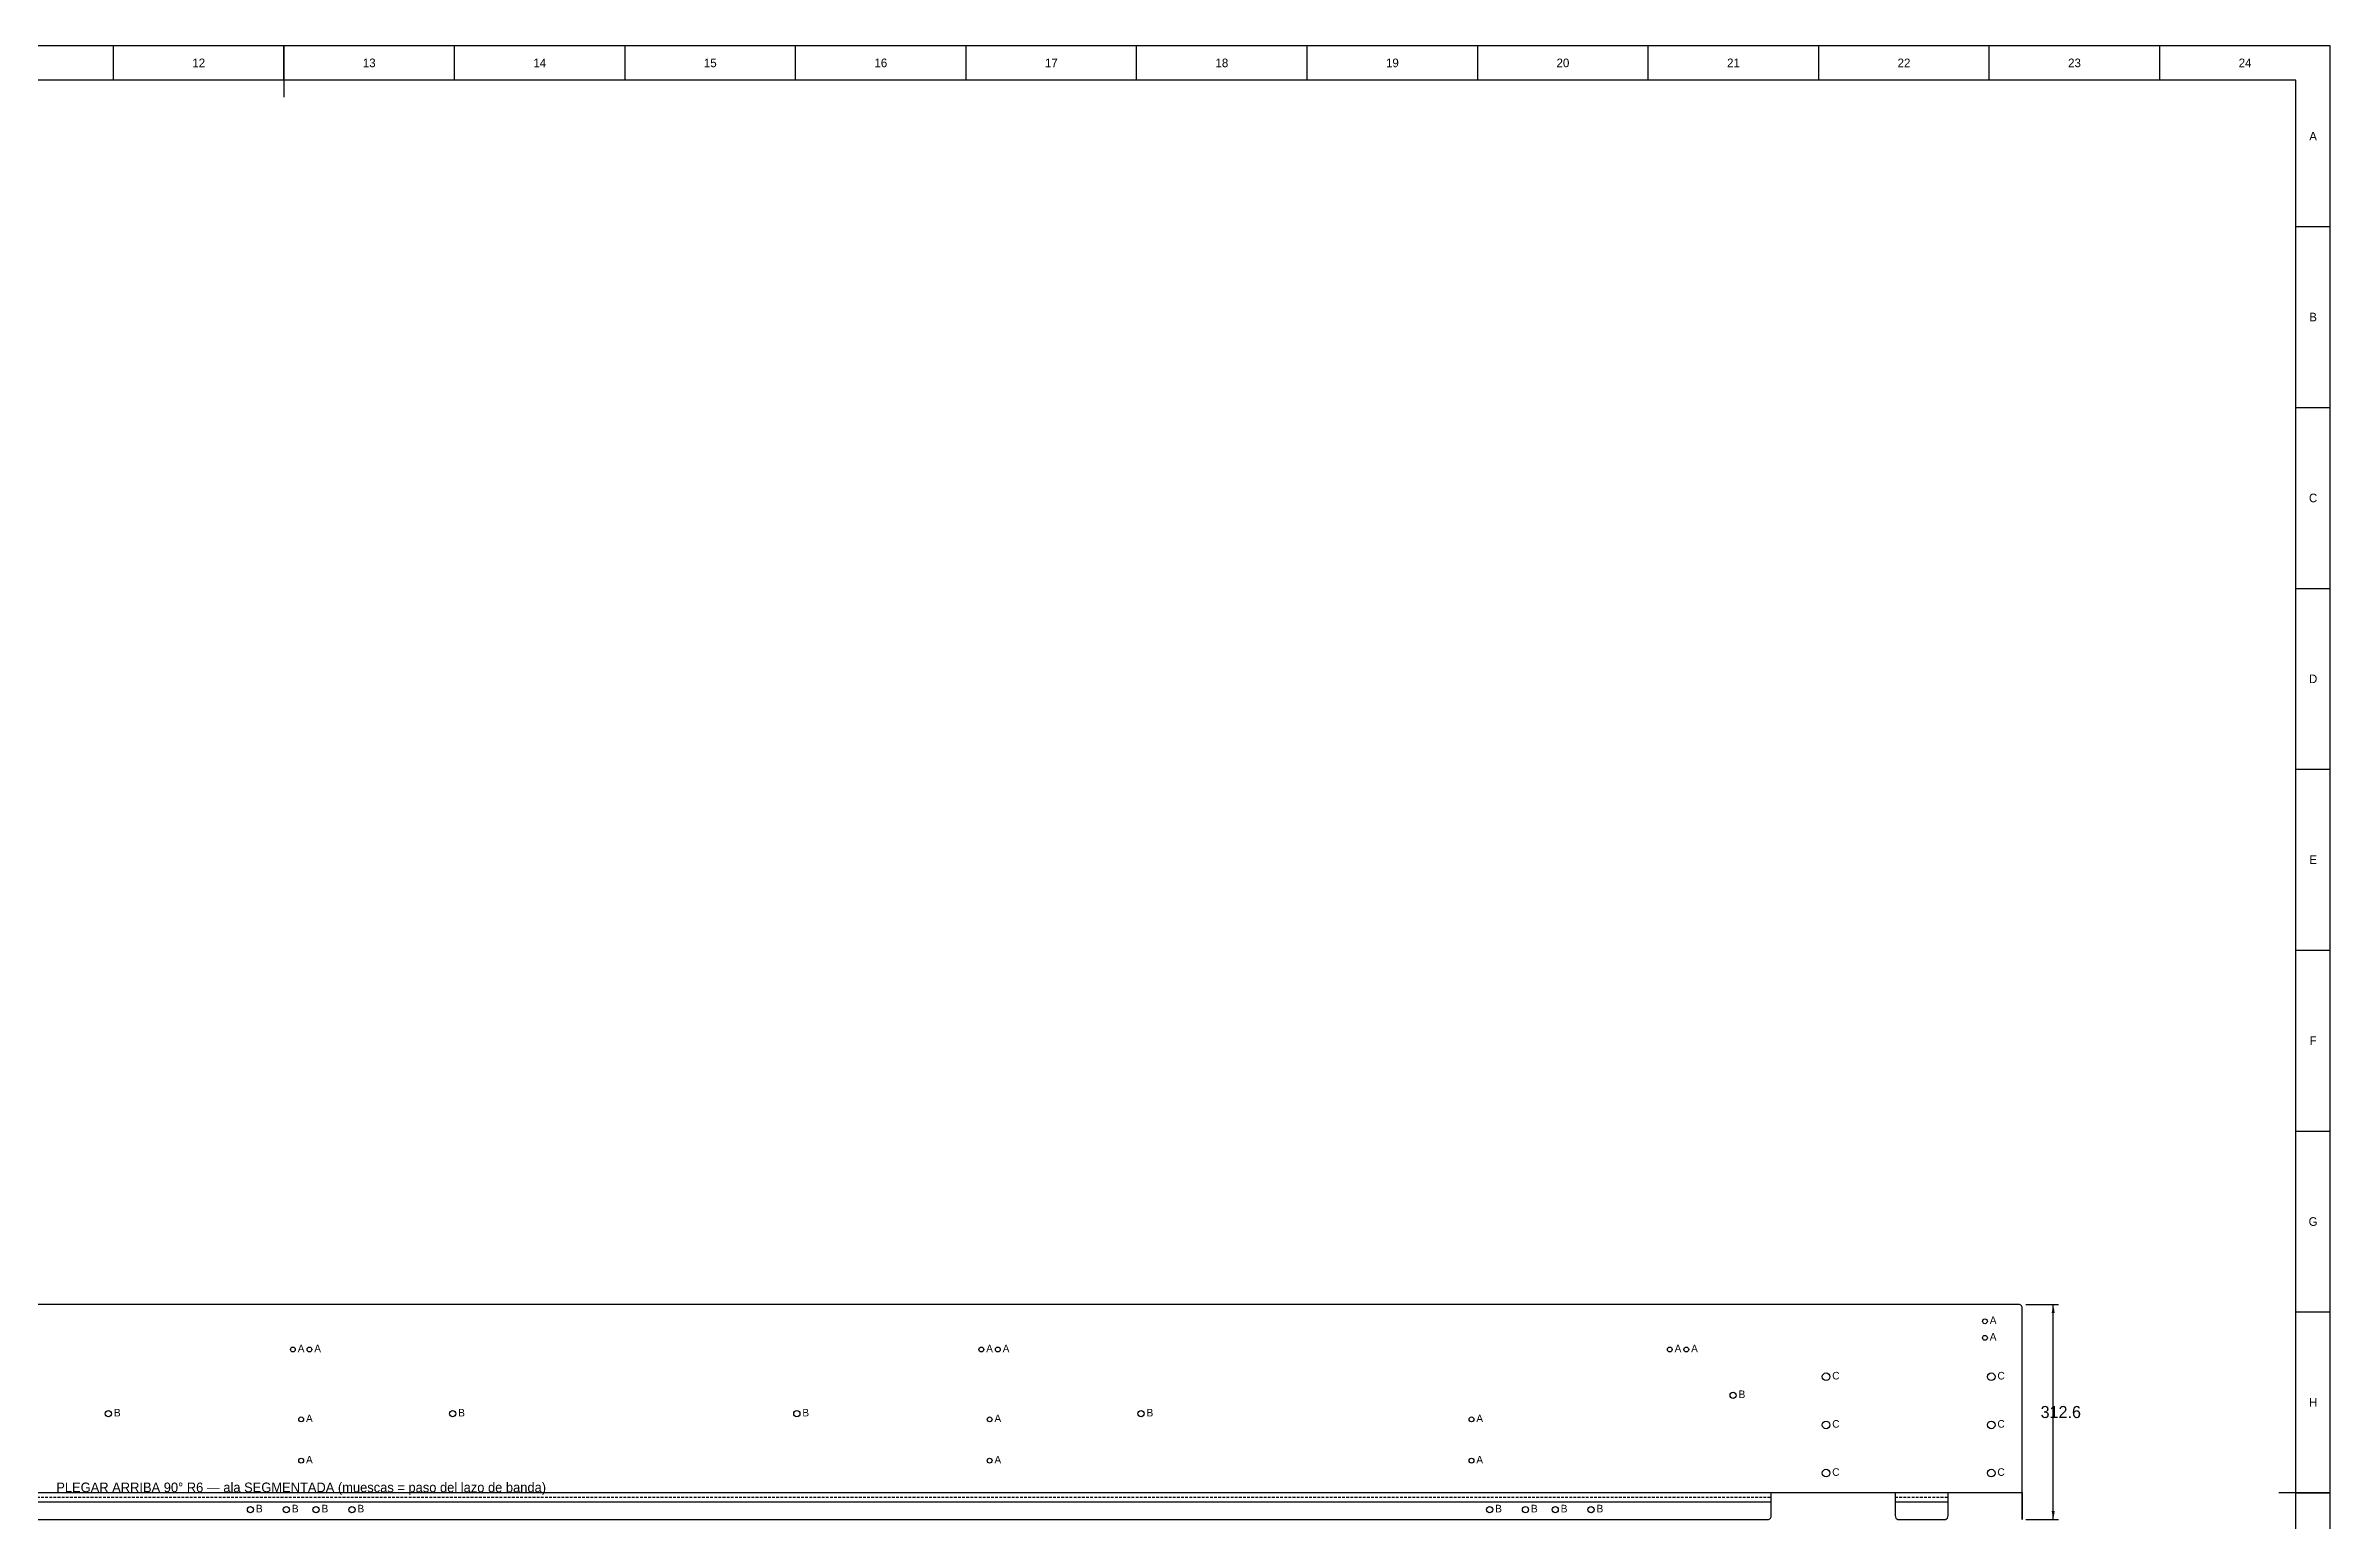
# Model space of a CAD drawing. Extents: x 0 to 5945, y 0 to 4205.
# Drawn here: x 2626 to 5945, y 2061 to 4205 of the extents above; entities that cross this region are included whole.
import ezdxf
from ezdxf.enums import TextEntityAlignment as Align

# ---------------------------------------------------------------- set-up
doc = ezdxf.new("R2010")
doc.units = 0
doc.linetypes.add('DASHED', pattern=[6, 4, -2])
for name, color, linetype in [('COTAS', 7, 'CONTINUOUS'), ('FINA', 7, 'CONTINUOUS'), ('NORMA', 7, 'CONTINUOUS'), ('PLIEGUE', 1, 'DASHED'), ('TEXTO', 7, 'CONTINUOUS'), ('VISIBLE', 7, 'CONTINUOUS')]:
    doc.layers.add(name, color=color, linetype=linetype)

msp = doc.modelspace()

# ---------------------------------------------------------------- linework, layer by layer
at = {"layer": 'COTAS'}
for p, q in [((5502.5, 2376.285), (5550, 2376.285)), ((5542.5, 2063.715), (5542.5, 2376.285)), ((5502.5, 2063.715), (5550, 2063.715))]:
    msp.add_line(p, q, dxfattribs=at)
for points in [[(5542.5, 2376.285), (5544.75, 2363.785), (5540.25, 2363.785)], [(5542.5, 2063.715), (5544.75, 2076.215), (5540.25, 2076.215)]]:
    msp.add_solid(points, dxfattribs=at)
at = {"layer": 'FINA'}
for p, q in [((5945, 4205), (0, 4205)), ((2724.7917, 4155), (2724.7917, 4205)), ((2972.5, 4155), (2972.5, 4205)), ((3220.2083, 4155), (3220.2083, 4205)), ((3467.9167, 4155), (3467.9167, 4205)), ((3715.625, 4155), (3715.625, 4205)), ((3963.3333, 4155), (3963.3333, 4205)), ((4211.0417, 4155), (4211.0417, 4205)), ((4458.75, 4155), (4458.75, 4205)), ((4706.4583, 4155), (4706.4583, 4205)), ((4954.1667, 4155), (4954.1667, 4205)), ((5201.875, 4155), (5201.875, 4205)), ((5449.5833, 4155), (5449.5833, 4205)), ((5697.2917, 4155), (5697.2917, 4205)), ((5945, 0), (5945, 4205)), ((5895, 3942.1875), (5945, 3942.1875)), ((5895, 3679.375), (5945, 3679.375)), ((5895, 3416.5625), (5945, 3416.5625)), ((5895, 3153.75), (5945, 3153.75)), ((5895, 2890.9375), (5945, 2890.9375)), ((5895, 2628.125), (5945, 2628.125)), ((5895, 2365.3125), (5945, 2365.3125)), ((1095.67, 2103.285), (5132.94, 2103.285)), ((5312.94, 2103.285), (5389.84, 2103.285)), ((5895, 2102.5), (5945, 2102.5)), ((1095.67, 2089.715), (5132.94, 2089.715)), ((5312.94, 2089.715), (5389.84, 2089.715))]:
    msp.add_line(p, q, dxfattribs=at)
at = {"layer": 'NORMA'}
for p, q in [((2972.5, 4205), (2972.5, 4130)), ((5895, 4155), (100, 4155)), ((5895, 50), (5895, 4155)), ((5945, 2102.5), (5870, 2102.5))]:
    msp.add_line(p, q, dxfattribs=at)
at = {"layer": 'PLIEGUE'}
for p, q in [((1095.67, 2096.505), (5132.94, 2096.505)), ((5312.94, 2096.505), (5389.84, 2096.505))]:
    msp.add_line(p, q, dxfattribs=at)
at = {"layer": 'VISIBLE'}
for p, q in [((5491.5, 2376.285), (503.5, 2376.285)), ((5493.66, 2376.045), (5491.5, 2376.285)), ((5495.34, 2375.325), (5493.66, 2376.045)), ((5496.54, 2374.125), (5495.34, 2375.325)), ((5497.26, 2372.445), (5496.54, 2374.125)), ((5497.5, 2370.285), (5497.26, 2372.445)), ((5497.5, 2063.715), (5497.5, 2370.285)), ((5132.94, 2069.715), (5132.94, 2103.285)), ((5132.94, 2103.285), (5312.94, 2103.285)), ((5312.94, 2103.285), (5312.94, 2069.715)), ((5389.84, 2069.715), (5389.84, 2103.285)), ((5389.84, 2103.285), (5497.5, 2103.285)), ((5497.5, 2103.285), (5497.5, 2063.715)), ((1101.67, 2063.715), (5126.94, 2063.715)), ((5126.94, 2063.715), (5129.1, 2063.955)), ((5129.1, 2063.955), (5130.78, 2064.675)), ((5130.78, 2064.675), (5131.98, 2065.875)), ((5131.98, 2065.875), (5132.7, 2067.555)), ((5132.7, 2067.555), (5132.94, 2069.715)), ((5312.94, 2069.715), (5313.18, 2067.555)), ((5313.18, 2067.555), (5313.9, 2065.875)), ((5313.9, 2065.875), (5315.1, 2064.675)), ((5315.1, 2064.675), (5316.78, 2063.955)), ((5316.78, 2063.955), (5318.94, 2063.715)), ((5318.94, 2063.715), (5383.84, 2063.715)), ((5383.84, 2063.715), (5386, 2063.955)), ((5386, 2063.955), (5387.68, 2064.675)), ((5387.68, 2064.675), (5388.88, 2065.875)), ((5388.88, 2065.875), (5389.6, 2067.555)), ((5389.6, 2067.555), (5389.84, 2069.715))]:
    msp.add_line(p, q, dxfattribs=at)
for centre, radius in [((5443.3, 2351.835), 3.5), ((5443.3, 2327.835), 3.5), ((2985.5, 2310.785), 3.5), ((3009.5, 2310.785), 3.5), ((3985.5, 2310.785), 3.5), ((4009.5, 2310.785), 3.5), ((4985.5, 2310.785), 3.5), ((5009.5, 2310.785), 3.5), ((5212.5, 2271.285), 5.5), ((5452.5, 2271.285), 5.5), ((5077.5, 2244.285), 4.5), ((2717.5, 2217.535), 4.5), ((2997.5, 2209.285), 3.5), ((3217.5, 2217.535), 4.5), ((3717.5, 2217.535), 4.5), ((3997.5, 2209.285), 3.5), ((4217.5, 2217.535), 4.5), ((4697.5, 2209.285), 3.5), ((5212.5, 2201.285), 5.5), ((5452.5, 2201.285), 5.5), ((2997.5, 2149.285), 3.5), ((3997.5, 2149.285), 3.5), ((4697.5, 2149.285), 3.5), ((5212.5, 2131.285), 5.5), ((5452.5, 2131.285), 5.5), ((2923.8, 2078.215), 4.5), ((2975.9, 2078.215), 4.5), ((3019.1, 2078.215), 4.5), ((3071.2, 2078.215), 4.5), ((4723.8, 2078.215), 4.5), ((4775.9, 2078.215), 4.5), ((4819.1, 2078.215), 4.5), ((4871.2, 2078.215), 4.5)]:
    msp.add_circle(centre, radius, dxfattribs=at)

# ---------------------------------------------------------------- texts
at = {"layer": 'COTAS'}
msp.add_text('312.6', height=17.5, dxfattribs=at).set_placement((5553.5, 2220), align=Align.MIDDLE_CENTER)
at = {"layer": 'TEXTO'}
for s, height, p in [('12', 12.5, (2848.6458, 4180)), ('13', 12.5, (3096.3542, 4180)), ('14', 12.5, (3344.0625, 4180)), ('15', 12.5, (3591.7708, 4180)), ('16', 12.5, (3839.4792, 4180)), ('17', 12.5, (4087.1875, 4180)), ('18', 12.5, (4334.8958, 4180)), ('19', 12.5, (4582.6042, 4180)), ('20', 12.5, (4830.3125, 4180)), ('21', 12.5, (5078.0208, 4180)), ('22', 12.5, (5325.7292, 4180)), ('23', 12.5, (5573.4375, 4180)), ('24', 12.5, (5821.1458, 4180)), ('A', 12.5, (5920, 4073.5938)), ('B', 12.5, (5920, 3810.7813)), ('C', 12.5, (5920, 3547.9688)), ('D', 12.5, (5920, 3285.1563)), ('E', 12.5, (5920, 3022.3438)), ('F', 12.5, (5920, 2759.5313)), ('G', 12.5, (5920, 2496.7188)), ('H', 12.5, (5920, 2233.9063)), ('PLEGAR ARRIBA 90° R6 — ala SEGMENTADA (muescas = paso del lazo de banda)', 14, (2997.5, 2110.505))]:
    msp.add_text(s, height=height, dxfattribs=at).set_placement(p, align=Align.MIDDLE_CENTER)
for s, p in [('A', (5450.3, 2347.835)), ('A', (5450.3, 2323.835)), ('A', (2992.5, 2306.785)), ('A', (3016.5, 2306.785)), ('A', (3992.5, 2306.785)), ('A', (4016.5, 2306.785)), ('A', (4992.5, 2306.785)), ('A', (5016.5, 2306.785)), ('C', (5221.5, 2267.285)), ('C', (5461.5, 2267.285)), ('B', (2725.5, 2213.535)), ('B', (3225.5, 2213.535)), ('B', (3725.5, 2213.535)), ('B', (4225.5, 2213.535)), ('B', (5085.5, 2240.285)), ('A', (3004.5, 2205.285)), ('A', (4004.5, 2205.285)), ('A', (4704.5, 2205.285)), ('C', (5221.5, 2197.285)), ('C', (5461.5, 2197.285)), ('A', (3004.5, 2145.285)), ('A', (4004.5, 2145.285)), ('A', (4704.5, 2145.285)), ('C', (5221.5, 2127.285)), ('C', (5461.5, 2127.285)), ('B', (2931.8, 2074.215)), ('B', (2983.9, 2074.215)), ('B', (3027.1, 2074.215)), ('B', (3079.2, 2074.215)), ('B', (4731.8, 2074.215)), ('B', (4783.9, 2074.215)), ('B', (4827.1, 2074.215)), ('B', (4879.2, 2074.215))]:
    msp.add_text(s, height=11, dxfattribs=at).set_placement(p)

doc.saveas('drawing.dxf')
